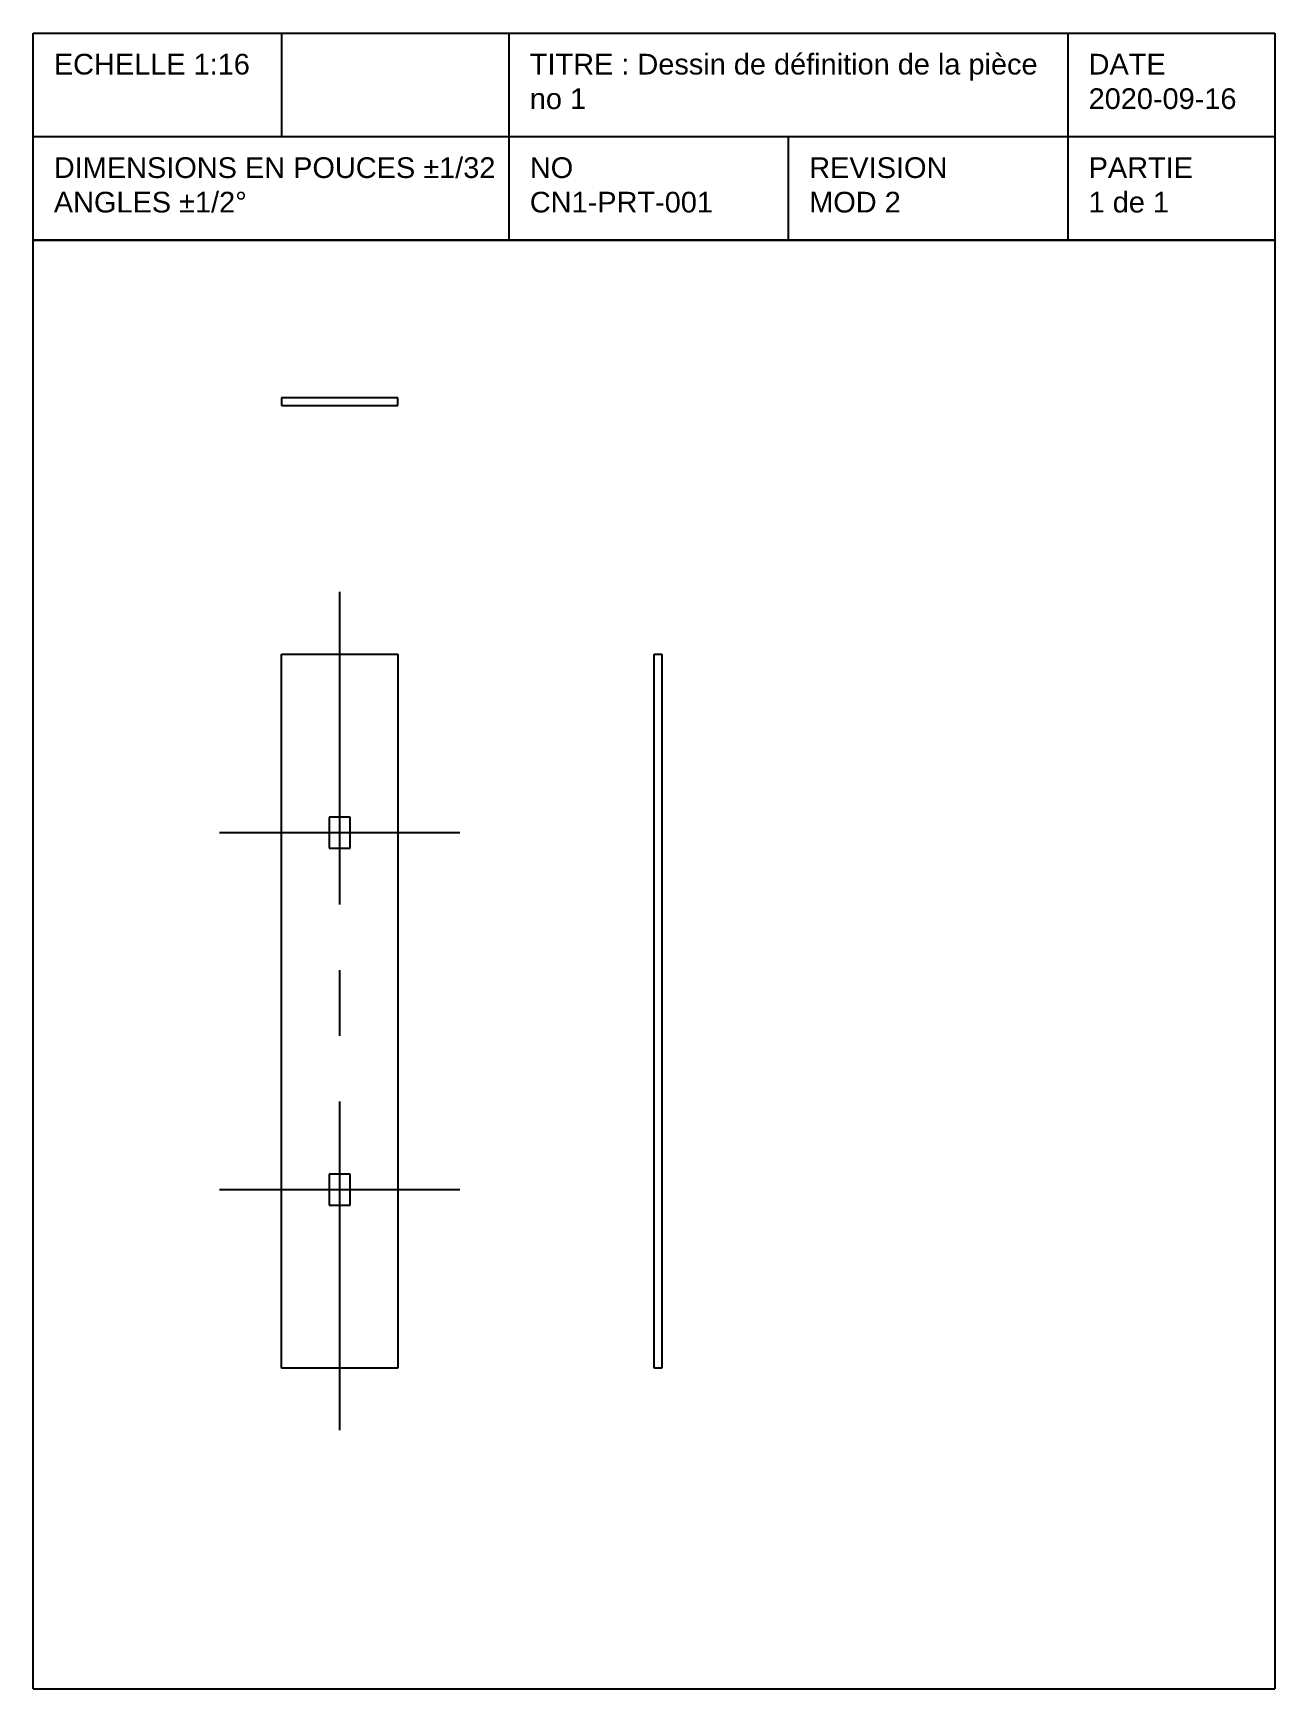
# Model space of a CAD drawing. Header units: inches. Extents: x -24 to 96, y -100 to 60.
import ezdxf

# ---------------------------------------------------------------- set-up
doc = ezdxf.new("R2010")
doc.units = ezdxf.units.IN
doc.header["$MEASUREMENT"] = 0
doc.linetypes.add('CENTER', pattern=[50.8, 31.75, -6.35, 6.35, -6.35])
doc.layers.get('0').update_dxf_attribs({"lineweight": 25})
doc.layers.add('Centres', color=18, linetype='CENTER', lineweight=25, true_color=0x000000)
doc.styles.add('textstyle11', font='')
doc.styles.add('textstyle12', font='')
doc.styles.add('textstyle13', font='')
doc.styles.add('textstyle14', font='')
doc.styles.add('textstyle15', font='')
doc.styles.add('textstyle16', font='')
doc.styles.add('textstyle17', font='')
doc.styles.get('textstyle11').set_extended_font_data('Arial')
doc.styles.get('textstyle12').set_extended_font_data('Arial')
doc.styles.get('textstyle13').set_extended_font_data('Arial')
doc.styles.get('textstyle14').set_extended_font_data('Arial')
doc.styles.get('textstyle15').set_extended_font_data('Arial')
doc.styles.get('textstyle16').set_extended_font_data('Arial')
doc.styles.get('textstyle17').set_extended_font_data('Arial')

# ---------------------------------------------------------------- blocks, each defined once
blk = doc.blocks.new('cartouche_ANSI_A')
for p, q in [((0, 10), (7.5, 10)), ((0, 0), (0, 10)), ((0, 10), (7.5, 10)), ((1.5, 10), (1.5, 9.375)), ((2.875, 8.75), (2.875, 10)), ((6.25, 10), (6.25, 8.75)), ((7.5, 10), (7.5, 0)), ((0, 8.75), (0, 9.5)), ((7.5, 9.5), (7.5, 8.75)), ((0, 9.375), (2.875, 9.375)), ((2.875, 9.375), (5.625, 9.375)), ((4.5625, 8.75), (4.5625, 9.375)), ((5.625, 9.375), (7.5, 9.375)), ((7.5, 8.75), (0, 8.75)), ((0, 8.75), (2.875, 8.75)), ((7.5, 8.75), (0, 8.75)), ((2.875, 8.75), (6.25, 8.75)), ((6.25, 8.75), (7.5, 8.75)), ((0, 0), (7.5, 0))]:
    blk.add_line(p, q)
at = {"char_height": 0.125, "attachment_point": 1}
for s, insert, style in [('ECHELLE 1:16', (0.125, 9.875), 'textstyle12'), ('TITRE : Dessin de définition de la pièce \\Pno 1', (3, 9.875), 'textstyle14'), ('DATE\\P2020-09-16', (6.375, 9.875), 'textstyle17'), ('DIMENSIONS EN POUCES %%p1/32\\PANGLES %%p1/2%%d', (0.125, 9.25), 'textstyle11'), ('NO\\PCN1-PRT-001', (3, 9.25), 'textstyle13'), ('REVISION\\PMOD 2', (4.6875, 9.25), 'textstyle16'), ('PARTIE\\P1 de 1', (6.375, 9.25), 'textstyle15')]:
    blk.add_mtext(s, dxfattribs=dict(at, insert=insert, style=style))

msp = doc.modelspace()

# ---------------------------------------------------------------- linework, layer by layer
for p, q in [((11.25, 24.75), (0, 24.75)), ((0, 24.75), (0, 24)), ((0, 24), (11.25, 24)), ((11.25, 24), (11.25, 24.75)), ((0, -34.5), (0, 0)), ((0, 0), (11.25, 0)), ((11.25, 0), (11.25, -34.5)), ((36, 0), (36.75, 0)), ((36, -69), (36, 0)), ((36.75, 0), (36.75, -69)), ((6.625, -15.75), (4.625, -15.75)), ((4.625, -15.75), (4.625, -18.75)), ((6.625, -18.75), (6.625, -15.75)), ((4.625, -18.75), (6.625, -18.75)), ((0, -69), (0, -34.5)), ((11.25, -34.5), (11.25, -69)), ((6.625, -50.25), (4.625, -50.25)), ((4.625, -50.25), (4.625, -53.25)), ((6.625, -53.25), (6.625, -50.25)), ((4.625, -53.25), (6.625, -53.25)), ((11.25, -69), (0, -69)), ((36.75, -69), (36, -69))]:
    msp.add_line(p, q)
at = {"layer": 'Centres'}
for p, q in [((5.625, -75), (5.625, 6)), ((-6, -17.25), (17.25, -17.25)), ((-6, -51.75), (17.25, -51.75))]:
    msp.add_line(p, q, dxfattribs=at)

# ---------------------------------------------------------------- block references
at = {"xscale": 16, "yscale": 16}
msp.add_blockref('cartouche_ANSI_A', (-24, -100), dxfattribs=at)

doc.saveas('drawing.dxf')
